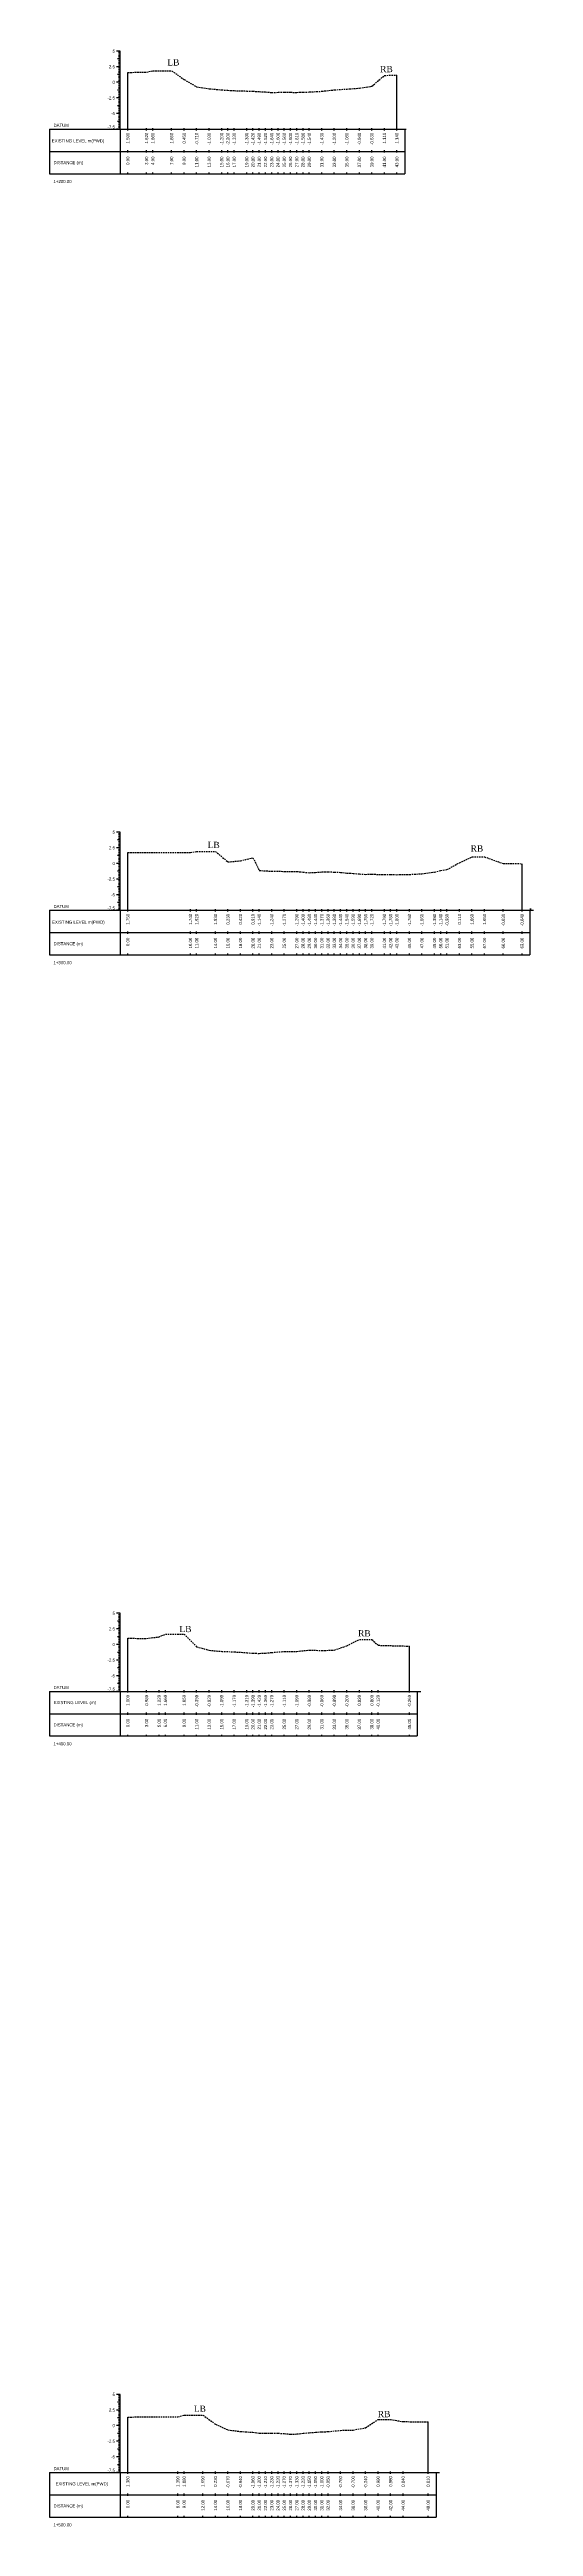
# Model space of a CAD drawing. Header units: inches. Extents: x 6579 to 9220, y -2276 to -1013.
# Drawn here: x 7280.2 to 7357.5, y -1494.5 to -1098.1 of the extents above; entities that cross this region are included whole.
import ezdxf
from ezdxf.enums import TextEntityAlignment as Align

# ---------------------------------------------------------------- set-up
doc = ezdxf.new("R2010")
doc.units = ezdxf.units.IN
doc.header["$MEASUREMENT"] = 0
doc.linetypes.add('HIDDEN', pattern=[0.375, 0.25, -0.125])
doc.layers.add('CS_Drawing', color=7, linetype='Continuous')
doc.layers.add('GL', color=3, linetype='HIDDEN')
doc.styles.add('romans', font='romans.shx')

msp = doc.modelspace()

# ---------------------------------------------------------------- linework, layer by layer
at = {"layer": 'CS_Drawing'}
for p, q in [((7291.45, -1098.39), (7290.89, -1098.39)), ((7291.45, -1100.89), (7290.89, -1100.89)), ((7291.45, -1098.39), (7291.06, -1098.39)), ((7291.45, -1099.64), (7291.06, -1099.64)), ((7291.45, -1100.89), (7291.06, -1100.89)), ((7291.45, -1098.39), (7291.22, -1098.39)), ((7291.45, -1098.64), (7291.22, -1098.64)), ((7291.45, -1098.89), (7291.22, -1098.89)), ((7291.45, -1099.14), (7291.22, -1099.14)), ((7291.45, -1099.39), (7291.22, -1099.39)), ((7291.45, -1099.64), (7291.22, -1099.64)), ((7291.45, -1099.89), (7291.22, -1099.89)), ((7291.45, -1100.14), (7291.22, -1100.14)), ((7291.45, -1100.39), (7291.22, -1100.39)), ((7291.45, -1100.64), (7291.22, -1100.64)), ((7291.45, -1100.89), (7291.22, -1100.89)), ((7291.45, -1101.14), (7291.22, -1101.14)), ((7291.45, -1101.39), (7291.22, -1101.39)), ((7291.45, -1101.64), (7291.22, -1101.64)), ((7291.45, -1101.89), (7291.22, -1101.89)), ((7291.45, -1110.89), (7291.45, -1098.39)), ((7292.7, -1110.89), (7292.7, -1101.8)), ((7291.45, -1103.39), (7290.89, -1103.39)), ((7291.45, -1105.89), (7290.89, -1105.89)), ((7291.45, -1102.14), (7291.06, -1102.14)), ((7291.45, -1103.39), (7291.06, -1103.39)), ((7291.45, -1104.64), (7291.06, -1104.64)), ((7291.45, -1105.89), (7291.06, -1105.89)), ((7291.45, -1102.14), (7291.22, -1102.14)), ((7291.45, -1102.39), (7291.22, -1102.39)), ((7291.45, -1102.64), (7291.22, -1102.64)), ((7291.45, -1102.89), (7291.22, -1102.89)), ((7291.45, -1103.14), (7291.22, -1103.14)), ((7291.45, -1103.39), (7291.22, -1103.39)), ((7291.45, -1103.64), (7291.22, -1103.64)), ((7291.45, -1103.89), (7291.22, -1103.89)), ((7291.45, -1104.14), (7291.22, -1104.14)), ((7291.45, -1104.39), (7291.22, -1104.39)), ((7291.45, -1104.64), (7291.22, -1104.64)), ((7291.45, -1104.89), (7291.22, -1104.89)), ((7291.45, -1105.14), (7291.22, -1105.14)), ((7291.45, -1105.39), (7291.22, -1105.39)), ((7291.45, -1105.64), (7291.22, -1105.64)), ((7291.45, -1105.89), (7291.22, -1105.89)), ((7335.7, -1110.89), (7335.7, -1102.25)), ((7291.45, -1108.39), (7290.89, -1108.39)), ((7291.45, -1107.14), (7291.06, -1107.14)), ((7291.45, -1108.39), (7291.06, -1108.39)), ((7291.45, -1109.64), (7291.06, -1109.64)), ((7291.45, -1106.14), (7291.22, -1106.14)), ((7291.45, -1106.39), (7291.22, -1106.39)), ((7291.45, -1106.64), (7291.22, -1106.64)), ((7291.45, -1106.89), (7291.22, -1106.89)), ((7291.45, -1107.14), (7291.22, -1107.14)), ((7291.45, -1107.39), (7291.22, -1107.39)), ((7291.45, -1107.64), (7291.22, -1107.64)), ((7291.45, -1107.89), (7291.22, -1107.89)), ((7291.45, -1108.14), (7291.22, -1108.14)), ((7291.45, -1108.39), (7291.22, -1108.39)), ((7291.45, -1108.64), (7291.22, -1108.64)), ((7291.45, -1108.89), (7291.22, -1108.89)), ((7291.45, -1109.14), (7291.22, -1109.14)), ((7291.45, -1109.39), (7291.22, -1109.39)), ((7291.45, -1109.64), (7291.22, -1109.64)), ((7280.2, -1110.89), (7291.45, -1110.89)), ((7280.2, -1110.89), (7280.2, -1118.02)), ((7291.45, -1110.89), (7290.89, -1110.89)), ((7291.45, -1110.89), (7291.06, -1110.89)), ((7291.45, -1109.89), (7291.22, -1109.89)), ((7291.45, -1110.14), (7291.22, -1110.14)), ((7291.45, -1110.39), (7291.22, -1110.39)), ((7291.45, -1110.64), (7291.22, -1110.64)), ((7291.45, -1110.89), (7291.22, -1110.89)), ((7291.45, -1110.89), (7336.95, -1110.89)), ((7291.45, -1110.89), (7291.45, -1118.02)), ((7292.7, -1111.08), (7292.7, -1110.71)), ((7295.7, -1111.08), (7295.7, -1110.71)), ((7296.7, -1111.08), (7296.7, -1110.71)), ((7299.7, -1111.08), (7299.7, -1110.71)), ((7301.7, -1111.08), (7301.7, -1110.71)), ((7303.7, -1111.08), (7303.7, -1110.71)), ((7305.7, -1111.08), (7305.7, -1110.71)), ((7307.7, -1111.08), (7307.7, -1110.71)), ((7308.7, -1111.08), (7308.7, -1110.71)), ((7309.7, -1111.08), (7309.7, -1110.71)), ((7311.7, -1111.08), (7311.7, -1110.71)), ((7312.7, -1111.08), (7312.7, -1110.71)), ((7313.7, -1111.08), (7313.7, -1110.71)), ((7314.7, -1111.08), (7314.7, -1110.71)), ((7315.7, -1111.08), (7315.7, -1110.71)), ((7316.7, -1111.08), (7316.7, -1110.71)), ((7317.7, -1111.08), (7317.7, -1110.71)), ((7318.7, -1111.08), (7318.7, -1110.71)), ((7319.7, -1111.08), (7319.7, -1110.71)), ((7320.7, -1111.08), (7320.7, -1110.71)), ((7321.7, -1111.08), (7321.7, -1110.71)), ((7323.7, -1111.08), (7323.7, -1110.71)), ((7325.7, -1111.08), (7325.7, -1110.71)), ((7327.7, -1111.08), (7327.7, -1110.71)), ((7329.7, -1111.08), (7329.7, -1110.71)), ((7331.7, -1111.08), (7331.7, -1110.71)), ((7333.7, -1111.08), (7333.7, -1110.71)), ((7335.7, -1111.08), (7335.7, -1110.71)), ((7336.95, -1110.89), (7337.17, -1110.89)), ((7336.95, -1110.89), (7336.95, -1118.02)), ((7280.2, -1114.46), (7291.45, -1114.46)), ((7291.45, -1114.46), (7336.95, -1114.46)), ((7291.45, -1114.46), (7336.95, -1114.46)), ((7292.7, -1114.64), (7292.7, -1114.27)), ((7295.7, -1114.64), (7295.7, -1114.27)), ((7296.7, -1114.64), (7296.7, -1114.27)), ((7299.7, -1114.64), (7299.7, -1114.27)), ((7301.7, -1114.64), (7301.7, -1114.27)), ((7303.7, -1114.64), (7303.7, -1114.27)), ((7305.7, -1114.64), (7305.7, -1114.27)), ((7307.7, -1114.64), (7307.7, -1114.27)), ((7308.7, -1114.64), (7308.7, -1114.27)), ((7309.7, -1114.64), (7309.7, -1114.27)), ((7311.7, -1114.64), (7311.7, -1114.27)), ((7312.7, -1114.64), (7312.7, -1114.27)), ((7313.7, -1114.64), (7313.7, -1114.27)), ((7314.7, -1114.64), (7314.7, -1114.27)), ((7315.7, -1114.64), (7315.7, -1114.27)), ((7316.7, -1114.64), (7316.7, -1114.27)), ((7317.7, -1114.64), (7317.7, -1114.27)), ((7318.7, -1114.64), (7318.7, -1114.27)), ((7319.7, -1114.64), (7319.7, -1114.27)), ((7320.7, -1114.64), (7320.7, -1114.27)), ((7321.7, -1114.64), (7321.7, -1114.27)), ((7323.7, -1114.64), (7323.7, -1114.27)), ((7325.7, -1114.64), (7325.7, -1114.27)), ((7327.7, -1114.64), (7327.7, -1114.27)), ((7329.7, -1114.64), (7329.7, -1114.27)), ((7331.7, -1114.64), (7331.7, -1114.27)), ((7333.7, -1114.64), (7333.7, -1114.27)), ((7335.7, -1114.64), (7335.7, -1114.27)), ((7280.2, -1118.02), (7291.45, -1118.02)), ((7291.45, -1118.02), (7336.95, -1118.02)), ((7292.7, -1118.02), (7292.7, -1117.83)), ((7295.7, -1118.02), (7295.7, -1117.83)), ((7296.7, -1118.02), (7296.7, -1117.83)), ((7299.7, -1118.02), (7299.7, -1117.83)), ((7301.7, -1118.02), (7301.7, -1117.83)), ((7303.7, -1118.02), (7303.7, -1117.83)), ((7305.7, -1118.02), (7305.7, -1117.83)), ((7307.7, -1118.02), (7307.7, -1117.83)), ((7308.7, -1118.02), (7308.7, -1117.83)), ((7309.7, -1118.02), (7309.7, -1117.83)), ((7311.7, -1118.02), (7311.7, -1117.83)), ((7312.7, -1118.02), (7312.7, -1117.83)), ((7313.7, -1118.02), (7313.7, -1117.83)), ((7314.7, -1118.02), (7314.7, -1117.83)), ((7315.7, -1118.02), (7315.7, -1117.83)), ((7316.7, -1118.02), (7316.7, -1117.83)), ((7317.7, -1118.02), (7317.7, -1117.83)), ((7318.7, -1118.02), (7318.7, -1117.83)), ((7319.7, -1118.02), (7319.7, -1117.83)), ((7320.7, -1118.02), (7320.7, -1117.83)), ((7321.7, -1118.02), (7321.7, -1117.83)), ((7323.7, -1118.02), (7323.7, -1117.83)), ((7325.7, -1118.02), (7325.7, -1117.83)), ((7327.7, -1118.02), (7327.7, -1117.83)), ((7329.7, -1118.02), (7329.7, -1117.83)), ((7331.7, -1118.02), (7331.7, -1117.83)), ((7333.7, -1118.02), (7333.7, -1117.83)), ((7335.7, -1118.02), (7335.7, -1117.83)), ((7291.45, -1223.39), (7290.89, -1223.39)), ((7291.45, -1223.39), (7291.06, -1223.39)), ((7291.45, -1224.64), (7291.06, -1224.64)), ((7291.45, -1223.39), (7291.22, -1223.39)), ((7291.45, -1223.64), (7291.22, -1223.64)), ((7291.45, -1223.89), (7291.22, -1223.89)), ((7291.45, -1224.14), (7291.22, -1224.14)), ((7291.45, -1224.39), (7291.22, -1224.39)), ((7291.45, -1224.64), (7291.22, -1224.64)), ((7291.45, -1235.89), (7291.45, -1223.39)), ((7291.45, -1225.89), (7290.89, -1225.89)), ((7291.45, -1228.39), (7290.89, -1228.39)), ((7291.45, -1225.89), (7291.06, -1225.89)), ((7291.45, -1227.14), (7291.06, -1227.14)), ((7291.45, -1228.39), (7291.06, -1228.39)), ((7291.45, -1224.89), (7291.22, -1224.89)), ((7291.45, -1225.14), (7291.22, -1225.14)), ((7291.45, -1225.39), (7291.22, -1225.39)), ((7291.45, -1225.64), (7291.22, -1225.64)), ((7291.45, -1225.89), (7291.22, -1225.89)), ((7291.45, -1226.14), (7291.22, -1226.14)), ((7291.45, -1226.39), (7291.22, -1226.39)), ((7291.45, -1226.64), (7291.22, -1226.64)), ((7291.45, -1226.89), (7291.22, -1226.89)), ((7291.45, -1227.14), (7291.22, -1227.14)), ((7291.45, -1227.39), (7291.22, -1227.39)), ((7291.45, -1227.64), (7291.22, -1227.64)), ((7291.45, -1227.89), (7291.22, -1227.89)), ((7291.45, -1228.14), (7291.22, -1228.14)), ((7291.45, -1228.39), (7291.22, -1228.39)), ((7291.45, -1228.64), (7291.22, -1228.64)), ((7292.7, -1235.89), (7292.7, -1226.64)), ((7355.7, -1235.89), (7355.7, -1228.43)), ((7291.45, -1230.89), (7290.89, -1230.89)), ((7291.45, -1229.64), (7291.06, -1229.64)), ((7291.45, -1230.89), (7291.06, -1230.89)), ((7291.45, -1232.14), (7291.06, -1232.14)), ((7291.45, -1228.89), (7291.22, -1228.89)), ((7291.45, -1229.14), (7291.22, -1229.14)), ((7291.45, -1229.39), (7291.22, -1229.39)), ((7291.45, -1229.64), (7291.22, -1229.64)), ((7291.45, -1229.89), (7291.22, -1229.89)), ((7291.45, -1230.14), (7291.22, -1230.14)), ((7291.45, -1230.39), (7291.22, -1230.39)), ((7291.45, -1230.64), (7291.22, -1230.64)), ((7291.45, -1230.89), (7291.22, -1230.89)), ((7291.45, -1231.14), (7291.22, -1231.14)), ((7291.45, -1231.39), (7291.22, -1231.39)), ((7291.45, -1231.64), (7291.22, -1231.64)), ((7291.45, -1231.89), (7291.22, -1231.89)), ((7291.45, -1232.14), (7291.22, -1232.14)), ((7291.45, -1232.39), (7291.22, -1232.39)), ((7291.45, -1232.64), (7291.22, -1232.64)), ((7280.2, -1235.89), (7291.45, -1235.89)), ((7280.2, -1235.89), (7280.2, -1243.02)), ((7291.45, -1233.39), (7290.89, -1233.39)), ((7291.45, -1235.89), (7290.89, -1235.89)), ((7291.45, -1233.39), (7291.06, -1233.39)), ((7291.45, -1234.64), (7291.06, -1234.64)), ((7291.45, -1235.89), (7291.06, -1235.89)), ((7291.45, -1232.89), (7291.22, -1232.89)), ((7291.45, -1233.14), (7291.22, -1233.14)), ((7291.45, -1233.39), (7291.22, -1233.39)), ((7291.45, -1233.64), (7291.22, -1233.64)), ((7291.45, -1233.89), (7291.22, -1233.89)), ((7291.45, -1234.14), (7291.22, -1234.14)), ((7291.45, -1234.39), (7291.22, -1234.39)), ((7291.45, -1234.64), (7291.22, -1234.64)), ((7291.45, -1234.89), (7291.22, -1234.89)), ((7291.45, -1235.14), (7291.22, -1235.14)), ((7291.45, -1235.39), (7291.22, -1235.39)), ((7291.45, -1235.64), (7291.22, -1235.64)), ((7291.45, -1235.89), (7291.22, -1235.89)), ((7291.45, -1235.89), (7356.95, -1235.89)), ((7291.45, -1235.89), (7291.45, -1243.02)), ((7292.7, -1236.08), (7292.7, -1235.71)), ((7302.7, -1236.08), (7302.7, -1235.71)), ((7303.7, -1236.08), (7303.7, -1235.71)), ((7306.7, -1236.08), (7306.7, -1235.71)), ((7308.7, -1236.08), (7308.7, -1235.71)), ((7310.7, -1236.08), (7310.7, -1235.71)), ((7312.7, -1236.08), (7312.7, -1235.71)), ((7313.7, -1236.08), (7313.7, -1235.71)), ((7315.7, -1236.08), (7315.7, -1235.71)), ((7317.7, -1236.08), (7317.7, -1235.71)), ((7319.7, -1236.08), (7319.7, -1235.71)), ((7320.7, -1236.08), (7320.7, -1235.71)), ((7321.7, -1236.08), (7321.7, -1235.71)), ((7322.7, -1236.08), (7322.7, -1235.71)), ((7323.7, -1236.08), (7323.7, -1235.71)), ((7324.7, -1236.08), (7324.7, -1235.71)), ((7325.7, -1236.08), (7325.7, -1235.71)), ((7326.7, -1236.08), (7326.7, -1235.71)), ((7327.7, -1236.08), (7327.7, -1235.71)), ((7328.7, -1236.08), (7328.7, -1235.71)), ((7329.7, -1236.08), (7329.7, -1235.71)), ((7330.7, -1236.08), (7330.7, -1235.71)), ((7331.7, -1236.08), (7331.7, -1235.71)), ((7333.7, -1236.08), (7333.7, -1235.71)), ((7334.7, -1236.08), (7334.7, -1235.71)), ((7335.7, -1236.08), (7335.7, -1235.71)), ((7337.7, -1236.08), (7337.7, -1235.71)), ((7339.7, -1236.08), (7339.7, -1235.71)), ((7341.7, -1236.08), (7341.7, -1235.71)), ((7342.7, -1236.08), (7342.7, -1235.71)), ((7343.7, -1236.08), (7343.7, -1235.71)), ((7345.7, -1236.08), (7345.7, -1235.71)), ((7347.7, -1236.08), (7347.7, -1235.71)), ((7349.7, -1236.08), (7349.7, -1235.71)), ((7352.7, -1236.08), (7352.7, -1235.71)), ((7355.7, -1236.08), (7355.7, -1235.71)), ((7356.95, -1235.64), (7357.17, -1235.64)), ((7356.95, -1235.89), (7357.51, -1235.89)), ((7356.95, -1235.89), (7357.34, -1235.89)), ((7356.95, -1235.89), (7357.17, -1235.89)), ((7356.95, -1235.89), (7356.95, -1243.02)), ((7280.2, -1239.46), (7291.45, -1239.46)), ((7291.45, -1239.46), (7356.95, -1239.46)), ((7291.45, -1239.46), (7356.95, -1239.46)), ((7292.7, -1239.64), (7292.7, -1239.27)), ((7302.7, -1239.64), (7302.7, -1239.27)), ((7303.7, -1239.64), (7303.7, -1239.27)), ((7306.7, -1239.64), (7306.7, -1239.27)), ((7308.7, -1239.64), (7308.7, -1239.27)), ((7310.7, -1239.64), (7310.7, -1239.27)), ((7312.7, -1239.64), (7312.7, -1239.27)), ((7313.7, -1239.64), (7313.7, -1239.27)), ((7315.7, -1239.64), (7315.7, -1239.27)), ((7317.7, -1239.64), (7317.7, -1239.27)), ((7319.7, -1239.64), (7319.7, -1239.27)), ((7320.7, -1239.64), (7320.7, -1239.27)), ((7321.7, -1239.64), (7321.7, -1239.27)), ((7322.7, -1239.64), (7322.7, -1239.27)), ((7323.7, -1239.64), (7323.7, -1239.27)), ((7324.7, -1239.64), (7324.7, -1239.27)), ((7325.7, -1239.64), (7325.7, -1239.27)), ((7326.7, -1239.64), (7326.7, -1239.27)), ((7327.7, -1239.64), (7327.7, -1239.27)), ((7328.7, -1239.64), (7328.7, -1239.27)), ((7329.7, -1239.64), (7329.7, -1239.27)), ((7330.7, -1239.64), (7330.7, -1239.27)), ((7331.7, -1239.64), (7331.7, -1239.27)), ((7333.7, -1239.64), (7333.7, -1239.27)), ((7334.7, -1239.64), (7334.7, -1239.27)), ((7335.7, -1239.64), (7335.7, -1239.27)), ((7337.7, -1239.64), (7337.7, -1239.27)), ((7339.7, -1239.64), (7339.7, -1239.27)), ((7341.7, -1239.64), (7341.7, -1239.27)), ((7342.7, -1239.64), (7342.7, -1239.27)), ((7343.7, -1239.64), (7343.7, -1239.27)), ((7345.7, -1239.64), (7345.7, -1239.27)), ((7347.7, -1239.64), (7347.7, -1239.27)), ((7349.7, -1239.64), (7349.7, -1239.27)), ((7352.7, -1239.64), (7352.7, -1239.27)), ((7355.7, -1239.64), (7355.7, -1239.27)), ((7280.2, -1243.02), (7291.45, -1243.02)), ((7291.45, -1243.02), (7356.95, -1243.02)), ((7292.7, -1243.02), (7292.7, -1242.83)), ((7302.7, -1243.02), (7302.7, -1242.83)), ((7303.7, -1243.02), (7303.7, -1242.83)), ((7306.7, -1243.02), (7306.7, -1242.83)), ((7308.7, -1243.02), (7308.7, -1242.83)), ((7310.7, -1243.02), (7310.7, -1242.83)), ((7312.7, -1243.02), (7312.7, -1242.83)), ((7313.7, -1243.02), (7313.7, -1242.83)), ((7315.7, -1243.02), (7315.7, -1242.83)), ((7317.7, -1243.02), (7317.7, -1242.83)), ((7319.7, -1243.02), (7319.7, -1242.83)), ((7320.7, -1243.02), (7320.7, -1242.83)), ((7321.7, -1243.02), (7321.7, -1242.83)), ((7322.7, -1243.02), (7322.7, -1242.83)), ((7323.7, -1243.02), (7323.7, -1242.83)), ((7324.7, -1243.02), (7324.7, -1242.83)), ((7325.7, -1243.02), (7325.7, -1242.83)), ((7326.7, -1243.02), (7326.7, -1242.83)), ((7327.7, -1243.02), (7327.7, -1242.83)), ((7328.7, -1243.02), (7328.7, -1242.83)), ((7329.7, -1243.02), (7329.7, -1242.83)), ((7330.7, -1243.02), (7330.7, -1242.83)), ((7331.7, -1243.02), (7331.7, -1242.83)), ((7333.7, -1243.02), (7333.7, -1242.83)), ((7334.7, -1243.02), (7334.7, -1242.83)), ((7335.7, -1243.02), (7335.7, -1242.83)), ((7337.7, -1243.02), (7337.7, -1242.83)), ((7339.7, -1243.02), (7339.7, -1242.83)), ((7341.7, -1243.02), (7341.7, -1242.83)), ((7342.7, -1243.02), (7342.7, -1242.83)), ((7343.7, -1243.02), (7343.7, -1242.83)), ((7345.7, -1243.02), (7345.7, -1242.83)), ((7347.7, -1243.02), (7347.7, -1242.83)), ((7349.7, -1243.02), (7349.7, -1242.83)), ((7352.7, -1243.02), (7352.7, -1242.83)), ((7355.7, -1243.02), (7355.7, -1242.83)), ((7291.45, -1348.39), (7290.89, -1348.39)), ((7291.45, -1350.89), (7290.89, -1350.89)), ((7291.45, -1348.39), (7291.06, -1348.39)), ((7291.45, -1349.64), (7291.06, -1349.64)), ((7291.45, -1350.89), (7291.06, -1350.89)), ((7291.45, -1348.39), (7291.22, -1348.39)), ((7291.45, -1348.64), (7291.22, -1348.64)), ((7291.45, -1348.89), (7291.22, -1348.89)), ((7291.45, -1349.14), (7291.22, -1349.14)), ((7291.45, -1349.39), (7291.22, -1349.39)), ((7291.45, -1349.64), (7291.22, -1349.64)), ((7291.45, -1349.89), (7291.22, -1349.89)), ((7291.45, -1350.14), (7291.22, -1350.14)), ((7291.45, -1350.39), (7291.22, -1350.39)), ((7291.45, -1350.64), (7291.22, -1350.64)), ((7291.45, -1350.89), (7291.22, -1350.89)), ((7291.45, -1351.14), (7291.22, -1351.14)), ((7291.45, -1351.39), (7291.22, -1351.39)), ((7291.45, -1351.64), (7291.22, -1351.64)), ((7291.45, -1360.89), (7291.45, -1348.39)), ((7291.45, -1353.39), (7290.89, -1353.39)), ((7291.45, -1352.14), (7291.06, -1352.14)), ((7291.45, -1353.39), (7291.06, -1353.39)), ((7291.45, -1354.64), (7291.06, -1354.64)), ((7291.45, -1351.89), (7291.22, -1351.89)), ((7291.45, -1352.14), (7291.22, -1352.14)), ((7291.45, -1352.39), (7291.22, -1352.39)), ((7291.45, -1352.64), (7291.22, -1352.64)), ((7291.45, -1352.89), (7291.22, -1352.89)), ((7291.45, -1353.14), (7291.22, -1353.14)), ((7291.45, -1353.39), (7291.22, -1353.39)), ((7291.45, -1353.64), (7291.22, -1353.64)), ((7291.45, -1353.89), (7291.22, -1353.89)), ((7291.45, -1354.14), (7291.22, -1354.14)), ((7291.45, -1354.39), (7291.22, -1354.39)), ((7291.45, -1354.64), (7291.22, -1354.64)), ((7291.45, -1354.89), (7291.22, -1354.89)), ((7291.45, -1355.14), (7291.22, -1355.14)), ((7291.45, -1355.39), (7291.22, -1355.39)), ((7292.7, -1360.89), (7292.7, -1352.39)), ((7337.7, -1360.89), (7337.7, -1353.65)), ((7291.45, -1355.89), (7290.89, -1355.89)), ((7291.45, -1358.39), (7290.89, -1358.39)), ((7291.45, -1355.89), (7291.06, -1355.89)), ((7291.45, -1357.14), (7291.06, -1357.14)), ((7291.45, -1358.39), (7291.06, -1358.39)), ((7291.45, -1355.64), (7291.22, -1355.64)), ((7291.45, -1355.89), (7291.22, -1355.89)), ((7291.45, -1356.14), (7291.22, -1356.14)), ((7291.45, -1356.39), (7291.22, -1356.39)), ((7291.45, -1356.64), (7291.22, -1356.64)), ((7291.45, -1356.89), (7291.22, -1356.89)), ((7291.45, -1357.14), (7291.22, -1357.14)), ((7291.45, -1357.39), (7291.22, -1357.39)), ((7291.45, -1357.64), (7291.22, -1357.64)), ((7291.45, -1357.89), (7291.22, -1357.89)), ((7291.45, -1358.14), (7291.22, -1358.14)), ((7291.45, -1358.39), (7291.22, -1358.39)), ((7291.45, -1358.64), (7291.22, -1358.64)), ((7291.45, -1358.89), (7291.22, -1358.89)), ((7291.45, -1359.14), (7291.22, -1359.14)), ((7291.45, -1359.39), (7291.22, -1359.39)), ((7280.2, -1360.89), (7291.45, -1360.89)), ((7280.2, -1360.89), (7280.2, -1368.02)), ((7291.45, -1360.89), (7290.89, -1360.89)), ((7291.45, -1359.64), (7291.06, -1359.64)), ((7291.45, -1360.89), (7291.06, -1360.89)), ((7291.45, -1359.64), (7291.22, -1359.64)), ((7291.45, -1359.89), (7291.22, -1359.89)), ((7291.45, -1360.14), (7291.22, -1360.14)), ((7291.45, -1360.39), (7291.22, -1360.39)), ((7291.45, -1360.64), (7291.22, -1360.64)), ((7291.45, -1360.89), (7291.22, -1360.89)), ((7291.45, -1360.89), (7338.95, -1360.89)), ((7291.45, -1360.89), (7291.45, -1368.02)), ((7292.7, -1361.08), (7292.7, -1360.71)), ((7295.7, -1361.08), (7295.7, -1360.71)), ((7297.7, -1361.08), (7297.7, -1360.71)), ((7298.7, -1361.08), (7298.7, -1360.71)), ((7301.7, -1361.08), (7301.7, -1360.71)), ((7303.7, -1361.08), (7303.7, -1360.71)), ((7305.7, -1361.08), (7305.7, -1360.71)), ((7307.7, -1361.08), (7307.7, -1360.71)), ((7309.7, -1361.08), (7309.7, -1360.71)), ((7311.7, -1361.08), (7311.7, -1360.71)), ((7312.7, -1361.08), (7312.7, -1360.71)), ((7313.7, -1361.08), (7313.7, -1360.71)), ((7314.7, -1361.08), (7314.7, -1360.71)), ((7315.7, -1361.08), (7315.7, -1360.71)), ((7317.7, -1361.08), (7317.7, -1360.71)), ((7319.7, -1361.08), (7319.7, -1360.71)), ((7321.7, -1361.08), (7321.7, -1360.71)), ((7323.7, -1361.08), (7323.7, -1360.71)), ((7325.7, -1361.08), (7325.7, -1360.71)), ((7327.7, -1361.08), (7327.7, -1360.71)), ((7329.7, -1361.08), (7329.7, -1360.71)), ((7331.7, -1361.08), (7331.7, -1360.71)), ((7332.7, -1361.08), (7332.7, -1360.71)), ((7337.7, -1361.08), (7337.7, -1360.71)), ((7338.95, -1360.89), (7339.51, -1360.89)), ((7338.95, -1360.89), (7339.34, -1360.89)), ((7338.95, -1360.89), (7339.17, -1360.89)), ((7338.95, -1360.89), (7338.95, -1368.02)), ((7280.2, -1364.46), (7291.45, -1364.46)), ((7291.45, -1364.46), (7338.95, -1364.46)), ((7291.45, -1364.46), (7338.95, -1364.46)), ((7292.7, -1364.64), (7292.7, -1364.27)), ((7295.7, -1364.64), (7295.7, -1364.27)), ((7297.7, -1364.64), (7297.7, -1364.27)), ((7298.7, -1364.64), (7298.7, -1364.27)), ((7301.7, -1364.64), (7301.7, -1364.27)), ((7303.7, -1364.64), (7303.7, -1364.27)), ((7305.7, -1364.64), (7305.7, -1364.27)), ((7307.7, -1364.64), (7307.7, -1364.27)), ((7309.7, -1364.64), (7309.7, -1364.27)), ((7311.7, -1364.64), (7311.7, -1364.27)), ((7312.7, -1364.64), (7312.7, -1364.27)), ((7313.7, -1364.64), (7313.7, -1364.27)), ((7314.7, -1364.64), (7314.7, -1364.27)), ((7315.7, -1364.64), (7315.7, -1364.27)), ((7317.7, -1364.64), (7317.7, -1364.27)), ((7319.7, -1364.64), (7319.7, -1364.27)), ((7321.7, -1364.64), (7321.7, -1364.27)), ((7323.7, -1364.64), (7323.7, -1364.27)), ((7325.7, -1364.64), (7325.7, -1364.27)), ((7327.7, -1364.64), (7327.7, -1364.27)), ((7329.7, -1364.64), (7329.7, -1364.27)), ((7331.7, -1364.64), (7331.7, -1364.27)), ((7332.7, -1364.64), (7332.7, -1364.27)), ((7337.7, -1364.64), (7337.7, -1364.27)), ((7280.2, -1368.02), (7291.45, -1368.02)), ((7291.45, -1368.02), (7338.95, -1368.02)), ((7292.7, -1368.02), (7292.7, -1367.83)), ((7295.7, -1368.02), (7295.7, -1367.83)), ((7297.7, -1368.02), (7297.7, -1367.83)), ((7298.7, -1368.02), (7298.7, -1367.83)), ((7301.7, -1368.02), (7301.7, -1367.83)), ((7303.7, -1368.02), (7303.7, -1367.83)), ((7305.7, -1368.02), (7305.7, -1367.83)), ((7307.7, -1368.02), (7307.7, -1367.83)), ((7309.7, -1368.02), (7309.7, -1367.83)), ((7311.7, -1368.02), (7311.7, -1367.83)), ((7312.7, -1368.02), (7312.7, -1367.83)), ((7313.7, -1368.02), (7313.7, -1367.83)), ((7314.7, -1368.02), (7314.7, -1367.83)), ((7315.7, -1368.02), (7315.7, -1367.83)), ((7317.7, -1368.02), (7317.7, -1367.83)), ((7319.7, -1368.02), (7319.7, -1367.83)), ((7321.7, -1368.02), (7321.7, -1367.83)), ((7323.7, -1368.02), (7323.7, -1367.83)), ((7325.7, -1368.02), (7325.7, -1367.83)), ((7327.7, -1368.02), (7327.7, -1367.83)), ((7329.7, -1368.02), (7329.7, -1367.83)), ((7331.7, -1368.02), (7331.7, -1367.83)), ((7332.7, -1368.02), (7332.7, -1367.83)), ((7337.7, -1368.02), (7337.7, -1367.83)), ((7291.45, -1473.39), (7290.89, -1473.39)), ((7291.45, -1473.39), (7291.06, -1473.39)), ((7291.45, -1473.39), (7291.22, -1473.39)), ((7291.45, -1473.64), (7291.22, -1473.64)), ((7291.45, -1473.89), (7291.22, -1473.89)), ((7291.45, -1474.14), (7291.22, -1474.14)), ((7291.45, -1474.39), (7291.22, -1474.39)), ((7291.45, -1485.89), (7291.45, -1473.39)), ((7291.45, -1475.89), (7290.89, -1475.89)), ((7291.45, -1478.39), (7290.89, -1478.39)), ((7291.45, -1474.64), (7291.06, -1474.64)), ((7291.45, -1475.89), (7291.06, -1475.89)), ((7291.45, -1477.14), (7291.06, -1477.14)), ((7291.45, -1478.39), (7291.06, -1478.39)), ((7291.45, -1474.64), (7291.22, -1474.64)), ((7291.45, -1474.89), (7291.22, -1474.89)), ((7291.45, -1475.14), (7291.22, -1475.14)), ((7291.45, -1475.39), (7291.22, -1475.39)), ((7291.45, -1475.64), (7291.22, -1475.64)), ((7291.45, -1475.89), (7291.22, -1475.89)), ((7291.45, -1476.14), (7291.22, -1476.14)), ((7291.45, -1476.39), (7291.22, -1476.39)), ((7291.45, -1476.64), (7291.22, -1476.64)), ((7291.45, -1476.89), (7291.22, -1476.89)), ((7291.45, -1477.14), (7291.22, -1477.14)), ((7291.45, -1477.39), (7291.22, -1477.39)), ((7291.45, -1477.64), (7291.22, -1477.64)), ((7291.45, -1477.89), (7291.22, -1477.89)), ((7291.45, -1478.14), (7291.22, -1478.14)), ((7291.45, -1478.39), (7291.22, -1478.39)), ((7292.7, -1485.89), (7292.7, -1477.01)), ((7340.7, -1485.89), (7340.7, -1477.78)), ((7291.45, -1480.89), (7290.89, -1480.89)), ((7291.45, -1479.64), (7291.06, -1479.64)), ((7291.45, -1480.89), (7291.06, -1480.89)), ((7291.45, -1482.14), (7291.06, -1482.14)), ((7291.45, -1478.64), (7291.22, -1478.64)), ((7291.45, -1478.89), (7291.22, -1478.89)), ((7291.45, -1479.14), (7291.22, -1479.14)), ((7291.45, -1479.39), (7291.22, -1479.39)), ((7291.45, -1479.64), (7291.22, -1479.64)), ((7291.45, -1479.89), (7291.22, -1479.89)), ((7291.45, -1480.14), (7291.22, -1480.14)), ((7291.45, -1480.39), (7291.22, -1480.39)), ((7291.45, -1480.64), (7291.22, -1480.64)), ((7291.45, -1480.89), (7291.22, -1480.89)), ((7291.45, -1481.14), (7291.22, -1481.14)), ((7291.45, -1481.39), (7291.22, -1481.39)), ((7291.45, -1481.64), (7291.22, -1481.64)), ((7291.45, -1481.89), (7291.22, -1481.89)), ((7291.45, -1482.14), (7291.22, -1482.14)), ((7291.45, -1482.39), (7291.22, -1482.39)), ((7280.2, -1485.89), (7291.45, -1485.89)), ((7280.2, -1485.89), (7280.2, -1493.02)), ((7291.45, -1483.39), (7290.89, -1483.39)), ((7291.45, -1485.89), (7290.89, -1485.89)), ((7291.45, -1483.39), (7291.06, -1483.39)), ((7291.45, -1484.64), (7291.06, -1484.64)), ((7291.45, -1485.89), (7291.06, -1485.89)), ((7291.45, -1482.64), (7291.22, -1482.64)), ((7291.45, -1482.89), (7291.22, -1482.89)), ((7291.45, -1483.14), (7291.22, -1483.14)), ((7291.45, -1483.39), (7291.22, -1483.39)), ((7291.45, -1483.64), (7291.22, -1483.64)), ((7291.45, -1483.89), (7291.22, -1483.89)), ((7291.45, -1484.14), (7291.22, -1484.14)), ((7291.45, -1484.39), (7291.22, -1484.39)), ((7291.45, -1484.64), (7291.22, -1484.64)), ((7291.45, -1484.89), (7291.22, -1484.89)), ((7291.45, -1485.14), (7291.22, -1485.14)), ((7291.45, -1485.39), (7291.22, -1485.39)), ((7291.45, -1485.64), (7291.22, -1485.64)), ((7291.45, -1485.89), (7291.22, -1485.89)), ((7291.45, -1485.89), (7341.95, -1485.89)), ((7291.45, -1485.89), (7291.45, -1493.02)), ((7292.7, -1486.08), (7292.7, -1485.71)), ((7300.7, -1486.08), (7300.7, -1485.71)), ((7301.7, -1486.08), (7301.7, -1485.71)), ((7304.7, -1486.08), (7304.7, -1485.71)), ((7306.7, -1486.08), (7306.7, -1485.71)), ((7308.7, -1486.08), (7308.7, -1485.71)), ((7310.7, -1486.08), (7310.7, -1485.71)), ((7312.7, -1486.08), (7312.7, -1485.71)), ((7313.7, -1486.08), (7313.7, -1485.71)), ((7314.7, -1486.08), (7314.7, -1485.71)), ((7315.7, -1486.08), (7315.7, -1485.71)), ((7316.7, -1486.08), (7316.7, -1485.71)), ((7317.7, -1486.08), (7317.7, -1485.71)), ((7318.7, -1486.08), (7318.7, -1485.71)), ((7319.7, -1486.08), (7319.7, -1485.71)), ((7320.7, -1486.08), (7320.7, -1485.71)), ((7321.7, -1486.08), (7321.7, -1485.71)), ((7322.7, -1486.08), (7322.7, -1485.71)), ((7323.7, -1486.08), (7323.7, -1485.71)), ((7324.7, -1486.08), (7324.7, -1485.71)), ((7326.7, -1486.08), (7326.7, -1485.71)), ((7328.7, -1486.08), (7328.7, -1485.71)), ((7330.7, -1486.08), (7330.7, -1485.71)), ((7332.7, -1486.08), (7332.7, -1485.71)), ((7334.7, -1486.08), (7334.7, -1485.71)), ((7336.7, -1486.08), (7336.7, -1485.71)), ((7340.7, -1486.08), (7340.7, -1485.71)), ((7341.95, -1485.89), (7342.51, -1485.89)), ((7341.95, -1485.89), (7342.34, -1485.89)), ((7341.95, -1485.89), (7342.17, -1485.89)), ((7341.95, -1485.89), (7341.95, -1493.02)), ((7280.2, -1489.46), (7291.45, -1489.46)), ((7291.45, -1489.46), (7341.95, -1489.46)), ((7291.45, -1489.46), (7341.95, -1489.46)), ((7292.7, -1489.64), (7292.7, -1489.27)), ((7300.7, -1489.64), (7300.7, -1489.27)), ((7301.7, -1489.64), (7301.7, -1489.27)), ((7304.7, -1489.64), (7304.7, -1489.27)), ((7306.7, -1489.64), (7306.7, -1489.27)), ((7308.7, -1489.64), (7308.7, -1489.27)), ((7310.7, -1489.64), (7310.7, -1489.27)), ((7312.7, -1489.64), (7312.7, -1489.27)), ((7313.7, -1489.64), (7313.7, -1489.27)), ((7314.7, -1489.64), (7314.7, -1489.27)), ((7315.7, -1489.64), (7315.7, -1489.27)), ((7316.7, -1489.64), (7316.7, -1489.27)), ((7317.7, -1489.64), (7317.7, -1489.27)), ((7318.7, -1489.64), (7318.7, -1489.27)), ((7319.7, -1489.64), (7319.7, -1489.27)), ((7320.7, -1489.64), (7320.7, -1489.27)), ((7321.7, -1489.64), (7321.7, -1489.27)), ((7322.7, -1489.64), (7322.7, -1489.27)), ((7323.7, -1489.64), (7323.7, -1489.27)), ((7324.7, -1489.64), (7324.7, -1489.27)), ((7326.7, -1489.64), (7326.7, -1489.27)), ((7328.7, -1489.64), (7328.7, -1489.27)), ((7330.7, -1489.64), (7330.7, -1489.27)), ((7332.7, -1489.64), (7332.7, -1489.27)), ((7334.7, -1489.64), (7334.7, -1489.27)), ((7336.7, -1489.64), (7336.7, -1489.27)), ((7340.7, -1489.64), (7340.7, -1489.27)), ((7280.2, -1493.02), (7291.45, -1493.02)), ((7291.45, -1493.02), (7341.95, -1493.02)), ((7292.7, -1493.02), (7292.7, -1492.83)), ((7300.7, -1493.02), (7300.7, -1492.83)), ((7301.7, -1493.02), (7301.7, -1492.83)), ((7304.7, -1493.02), (7304.7, -1492.83)), ((7306.7, -1493.02), (7306.7, -1492.83)), ((7308.7, -1493.02), (7308.7, -1492.83)), ((7310.7, -1493.02), (7310.7, -1492.83)), ((7312.7, -1493.02), (7312.7, -1492.83)), ((7313.7, -1493.02), (7313.7, -1492.83)), ((7314.7, -1493.02), (7314.7, -1492.83)), ((7315.7, -1493.02), (7315.7, -1492.83)), ((7316.7, -1493.02), (7316.7, -1492.83)), ((7317.7, -1493.02), (7317.7, -1492.83)), ((7318.7, -1493.02), (7318.7, -1492.83)), ((7319.7, -1493.02), (7319.7, -1492.83)), ((7320.7, -1493.02), (7320.7, -1492.83)), ((7321.7, -1493.02), (7321.7, -1492.83)), ((7322.7, -1493.02), (7322.7, -1492.83)), ((7323.7, -1493.02), (7323.7, -1492.83)), ((7324.7, -1493.02), (7324.7, -1492.83)), ((7326.7, -1493.02), (7326.7, -1492.83)), ((7328.7, -1493.02), (7328.7, -1492.83)), ((7330.7, -1493.02), (7330.7, -1492.83)), ((7332.7, -1493.02), (7332.7, -1492.83)), ((7334.7, -1493.02), (7334.7, -1492.83)), ((7336.7, -1493.02), (7336.7, -1492.83)), ((7340.7, -1493.02), (7340.7, -1492.83))]:
    msp.add_line(p, q, dxfattribs=at)
at = {"layer": 'GL'}
for points in [[(7292.7, -1101.8), (7295.7, -1101.77), (7296.7, -1101.53), (7299.7, -1101.53), (7301.7, -1102.94), (7303.7, -1104.1), (7305.7, -1104.42), (7307.7, -1104.59), (7308.7, -1104.67), (7309.7, -1104.72), (7311.7, -1104.78), (7312.7, -1104.81), (7313.7, -1104.88), (7314.7, -1104.91), (7315.7, -1105.03), (7316.7, -1104.99), (7317.7, -1104.95), (7318.7, -1104.99), (7319.7, -1105), (7320.7, -1104.97), (7321.7, -1104.93), (7323.7, -1104.82), (7325.7, -1104.59), (7327.7, -1104.47), (7329.7, -1104.33), (7331.7, -1104.02), (7333.7, -1102.28), (7335.7, -1102.25)], [(7292.7, -1226.64), (7302.7, -1226.65), (7303.7, -1226.47), (7306.7, -1226.46), (7308.7, -1228.16), (7310.7, -1227.97), (7312.7, -1227.48), (7313.7, -1229.53), (7315.7, -1229.63), (7317.7, -1229.66), (7319.7, -1229.68), (7320.7, -1229.79), (7321.7, -1229.87), (7322.7, -1229.83), (7323.7, -1229.76), (7324.7, -1229.75), (7325.7, -1229.77), (7326.7, -1229.83), (7327.7, -1229.93), (7328.7, -1229.98), (7329.7, -1230.08), (7330.7, -1230.14), (7331.7, -1230.11), (7333.7, -1230.18), (7334.7, -1230.17), (7335.7, -1230.19), (7337.7, -1230.15), (7339.7, -1230.05), (7341.7, -1229.77), (7342.7, -1229.53), (7343.7, -1229.37), (7345.7, -1228.28), (7347.7, -1227.33), (7349.7, -1227.34), (7352.7, -1228.42), (7355.7, -1228.43)], [(7292.7, -1352.39), (7295.7, -1352.41), (7297.7, -1352.17), (7298.7, -1351.73), (7301.7, -1351.74), (7303.7, -1353.74), (7305.7, -1354.31), (7307.7, -1354.48), (7309.7, -1354.56), (7311.7, -1354.7), (7312.7, -1354.78), (7313.7, -1354.81), (7314.7, -1354.75), (7315.7, -1354.66), (7317.7, -1354.5), (7319.7, -1354.48), (7321.7, -1354.27), (7323.7, -1354.35), (7325.7, -1354.28), (7327.7, -1353.59), (7329.7, -1352.57), (7331.7, -1352.59), (7332.7, -1353.51), (7337.7, -1353.65)], [(7292.7, -1477.01), (7300.7, -1477), (7301.7, -1476.71), (7304.7, -1476.7), (7306.7, -1478.16), (7308.7, -1479.06), (7310.7, -1479.33), (7312.7, -1479.45), (7313.7, -1479.59), (7314.7, -1479.6), (7315.7, -1479.62), (7316.7, -1479.61), (7317.7, -1479.66), (7318.7, -1479.76), (7319.7, -1479.72), (7320.7, -1479.61), (7321.7, -1479.54), (7322.7, -1479.44), (7323.7, -1479.39), (7324.7, -1479.34), (7326.7, -1479.15), (7328.7, -1479.09), (7330.7, -1478.73), (7332.7, -1477.4), (7334.7, -1477.41), (7336.7, -1477.75), (7340.7, -1477.78)]]:
    msp.add_lwpolyline(points, dxfattribs=at)

# ---------------------------------------------------------------- texts
at = {"char_height": 1, "width": 263.4059, "attachment_point": 1, "style": 'romans'}
for s, insert in [('{\\fTimes New Roman|b0|i0|c0|p18;LB}', (7299.01, -1099.7)), ('{\\fTimes New Roman|b0|i0|c0|p18;RB}', (7333.02, -1100.77)), ('{\\fTimes New Roman|b0|i0|c0|p18;LB}', (7305.45, -1224.93)), ('{\\fTimes New Roman|b0|i0|c0|p18;RB}', (7347.48, -1225.5)), ('{\\fTimes New Roman|b0|i0|c0|p18;LB}', (7300.94, -1350.41)), ('{\\fTimes New Roman|b0|i0|c0|p18;RB}', (7329.49, -1351.09)), ('{\\fTimes New Roman|b0|i0|c0|p18;LB}', (7303.24, -1475.18)), ('{\\fTimes New Roman|b0|i0|c0|p18;RB}', (7332.65, -1476.04))]:
    msp.add_mtext(s, dxfattribs=dict(at, insert=insert))
at = {"layer": 'CS_Drawing'}
for s, p in [('2.5', (7290.64, -1100.89)), ('5', (7290.64, -1098.39)), ('-2.5', (7290.64, -1105.89)), ('0', (7290.64, -1103.39)), ('-5', (7290.64, -1108.39)), ('5', (7290.64, -1223.39)), ('2.5', (7290.64, -1225.89)), ('0', (7290.64, -1228.39)), ('-2.5', (7290.64, -1230.89)), ('-5', (7290.64, -1233.39)), ('2.5', (7290.64, -1350.89)), ('5', (7290.64, -1348.39)), ('0', (7290.64, -1353.39)), ('-2.5', (7290.64, -1355.89)), ('-5', (7290.64, -1358.39)), ('5', (7290.64, -1473.39)), ('2.5', (7290.64, -1475.89)), ('0', (7290.64, -1478.39)), ('-2.5', (7290.64, -1480.89)), ('-5', (7290.64, -1483.39))]:
    msp.add_text(s, height=0.5, dxfattribs=at).set_placement(p, align=Align.MIDDLE_RIGHT)
for s, p in [('EXISTING LEVEL m(PWD)', (7280.55, -1112.75)), ('DATUM', (7280.82, -1110.27)), ('DISTANCE (m)', (7280.82, -1116.24)), ('1+200.00', (7280.82, -1119.27)), ('DATUM', (7280.82, -1235.27)), ('EXISTING LEVEL m(PWD)', (7280.59, -1237.79)), ('DISTANCE (m)', (7280.82, -1241.24)), ('1+300.00', (7280.82, -1244.27)), ('DATUM', (7280.82, -1360.27)), ('EXISTING LEVEL (m)', (7280.82, -1362.68)), ('DISTANCE (m)', (7280.82, -1366.24)), ('1+400.00', (7280.82, -1369.27)), ('DATUM', (7280.82, -1485.27)), ('EXISTING LEVEL m(PWD)', (7281.14, -1487.7)), ('DISTANCE (m)', (7280.82, -1491.24)), ('1+500.00', (7280.82, -1494.27))]:
    msp.add_text(s, height=0.5, dxfattribs=at).set_placement(p, align=Align.MIDDLE_LEFT)
for p in [(7290.64, -1110.78), (7290.64, -1235.78), (7290.64, -1360.78), (7290.64, -1485.78)]:
    msp.add_text('-7.5', height=0.5, dxfattribs=at).set_placement(p, align=Align.RIGHT)
for s, p in [('1.590', (7292.7, -1111.46)), ('1.620', (7295.7, -1111.46)), ('1.860', (7296.7, -1111.46)), ('1.860', (7299.7, -1111.46)), ('0.450', (7301.7, -1111.46)), ('-0.710', (7303.7, -1111.46)), ('-1.030', (7305.7, -1111.46)), ('-1.200', (7307.7, -1111.46)), ('-2.200', (7308.7, -1111.46)), ('-1.330', (7309.7, -1111.46)), ('-1.390', (7311.7, -1111.46)), ('-1.420', (7312.7, -1111.46)), ('-1.490', (7313.7, -1111.46)), ('-1.520', (7314.7, -1111.46)), ('-1.640', (7315.7, -1111.46)), ('-1.600', (7316.7, -1111.46)), ('-1.560', (7317.7, -1111.46)), ('-1.600', (7318.7, -1111.46)), ('-1.610', (7319.7, -1111.46)), ('-1.580', (7320.7, -1111.46)), ('-1.540', (7321.7, -1111.46)), ('-1.430', (7323.7, -1111.46)), ('-1.200', (7325.7, -1111.46)), ('-1.080', (7327.7, -1111.46)), ('-0.940', (7329.7, -1111.46)), ('-0.630', (7331.7, -1111.46)), ('1.110', (7333.7, -1111.46)), ('1.140', (7335.7, -1111.46)), ('0.00', (7292.7, -1115.27)), ('3.00', (7295.7, -1115.27)), ('4.00', (7296.7, -1115.27)), ('7.00', (7299.7, -1115.27)), ('9.00', (7301.7, -1115.27)), ('11.00', (7303.7, -1115.27)), ('13.00', (7305.7, -1115.27)), ('15.00', (7307.7, -1115.27)), ('16.00', (7308.7, -1115.27)), ('17.00', (7309.7, -1115.27)), ('19.00', (7311.7, -1115.27)), ('20.00', (7312.7, -1115.27)), ('21.00', (7313.7, -1115.27)), ('22.00', (7314.7, -1115.27)), ('23.00', (7315.7, -1115.27)), ('24.00', (7316.7, -1115.27)), ('25.00', (7317.7, -1115.27)), ('26.00', (7318.7, -1115.27)), ('27.00', (7319.7, -1115.27)), ('28.00', (7320.7, -1115.27)), ('29.00', (7321.7, -1115.27)), ('31.00', (7323.7, -1115.27)), ('33.00', (7325.7, -1115.27)), ('35.00', (7327.7, -1115.27)), ('37.00', (7329.7, -1115.27)), ('39.00', (7331.7, -1115.27)), ('41.00', (7333.7, -1115.27)), ('43.00', (7335.7, -1115.27)), ('1.750', (7292.7, -1236.46)), ('1.740', (7302.7, -1236.46)), ('1.920', (7303.7, -1236.46)), ('1.930', (7306.7, -1236.46)), ('0.230', (7308.7, -1236.46)), ('0.420', (7310.7, -1236.46)), ('0.910', (7312.7, -1236.46)), ('-1.140', (7313.7, -1236.46)), ('-1.240', (7315.7, -1236.46)), ('-1.270', (7317.7, -1236.46)), ('-1.290', (7319.7, -1236.46)), ('-1.400', (7320.7, -1236.46)), ('-1.480', (7321.7, -1236.46)), ('-1.440', (7322.7, -1236.46)), ('-1.370', (7323.7, -1236.46)), ('-1.360', (7324.7, -1236.46)), ('-1.380', (7325.7, -1236.46)), ('-1.440', (7326.7, -1236.46)), ('-1.540', (7327.7, -1236.46)), ('-1.590', (7328.7, -1236.46)), ('-1.690', (7329.7, -1236.46)), ('-1.750', (7330.7, -1236.46)), ('-1.720', (7331.7, -1236.46)), ('-1.790', (7333.7, -1236.46)), ('-1.780', (7334.7, -1236.46)), ('-1.800', (7335.7, -1236.46)), ('-1.760', (7337.7, -1236.46)), ('-1.660', (7339.7, -1236.46)), ('-1.380', (7341.7, -1236.46)), ('-1.140', (7342.7, -1236.46)), ('-0.980', (7343.7, -1236.46)), ('0.110', (7345.7, -1236.46)), ('1.060', (7347.7, -1236.46)), ('1.050', (7349.7, -1236.46)), ('-0.030', (7352.7, -1236.46)), ('-0.040', (7355.7, -1236.46)), ('0.00', (7292.7, -1240.27)), ('10.00', (7302.7, -1240.27)), ('11.00', (7303.7, -1240.27)), ('14.00', (7306.7, -1240.27)), ('16.00', (7308.7, -1240.27)), ('18.00', (7310.7, -1240.27)), ('20.00', (7312.7, -1240.27)), ('21.00', (7313.7, -1240.27)), ('23.00', (7315.7, -1240.27)), ('25.00', (7317.7, -1240.27)), ('27.00', (7319.7, -1240.27)), ('28.00', (7320.7, -1240.27)), ('29.00', (7321.7, -1240.27)), ('30.00', (7322.7, -1240.27)), ('31.00', (7323.7, -1240.27)), ('32.00', (7324.7, -1240.27)), ('33.00', (7325.7, -1240.27)), ('34.00', (7326.7, -1240.27)), ('35.00', (7327.7, -1240.27)), ('36.00', (7328.7, -1240.27)), ('37.00', (7329.7, -1240.27)), ('38.00', (7330.7, -1240.27)), ('39.00', (7331.7, -1240.27)), ('41.00', (7333.7, -1240.27)), ('42.00', (7334.7, -1240.27)), ('43.00', (7335.7, -1240.27)), ('45.00', (7337.7, -1240.27)), ('47.00', (7339.7, -1240.27)), ('49.00', (7341.7, -1240.27)), ('50.00', (7342.7, -1240.27)), ('51.00', (7343.7, -1240.27)), ('53.00', (7345.7, -1240.27)), ('55.00', (7347.7, -1240.27)), ('57.00', (7349.7, -1240.27)), ('60.00', (7352.7, -1240.27)), ('63.00', (7355.7, -1240.27)), ('1.000', (7292.7, -1361.46)), ('0.980', (7295.7, -1361.46)), ('1.220', (7297.7, -1361.46)), ('1.660', (7298.7, -1361.46)), ('1.650', (7301.7, -1361.46)), ('-0.350', (7303.7, -1361.46)), ('-0.920', (7305.7, -1361.46)), ('-1.090', (7307.7, -1361.46)), ('-1.170', (7309.7, -1361.46)), ('-1.310', (7311.7, -1361.46)), ('-1.390', (7312.7, -1361.46)), ('-1.420', (7313.7, -1361.46)), ('-1.360', (7314.7, -1361.46)), ('-1.270', (7315.7, -1361.46)), ('-1.110', (7317.7, -1361.46)), ('-1.090', (7319.7, -1361.46)), ('-0.880', (7321.7, -1361.46)), ('-0.960', (7323.7, -1361.46)), ('-0.890', (7325.7, -1361.46)), ('-0.200', (7327.7, -1361.46)), ('0.820', (7329.7, -1361.46)), ('0.800', (7331.7, -1361.46)), ('-0.120', (7332.7, -1361.46)), ('-0.260', (7337.7, -1361.46)), ('0.00', (7292.7, -1365.27)), ('3.00', (7295.7, -1365.27)), ('5.00', (7297.7, -1365.27)), ('6.00', (7298.7, -1365.27)), ('9.00', (7301.7, -1365.27)), ('11.00', (7303.7, -1365.27)), ('13.00', (7305.7, -1365.27)), ('15.00', (7307.7, -1365.27)), ('17.00', (7309.7, -1365.27)), ('19.00', (7311.7, -1365.27)), ('20.00', (7312.7, -1365.27)), ('21.00', (7313.7, -1365.27)), ('22.00', (7314.7, -1365.27)), ('23.00', (7315.7, -1365.27)), ('25.00', (7317.7, -1365.27)), ('27.00', (7319.7, -1365.27)), ('29.00', (7321.7, -1365.27)), ('31.00', (7323.7, -1365.27)), ('33.00', (7325.7, -1365.27)), ('35.00', (7327.7, -1365.27)), ('37.00', (7329.7, -1365.27)), ('39.00', (7331.7, -1365.27)), ('40.00', (7332.7, -1365.27)), ('45.00', (7337.7, -1365.27)), ('1.380', (7292.7, -1486.46)), ('0.00', (7292.7, -1490.27)), ('1.390', (7300.7, -1486.46)), ('8.00', (7300.7, -1490.27)), ('1.680', (7301.7, -1486.46)), ('9.00', (7301.7, -1490.27)), ('1.690', (7304.7, -1486.46)), ('12.00', (7304.7, -1490.27)), ('0.230', (7306.7, -1486.46)), ('14.00', (7306.7, -1490.27)), ('-0.670', (7308.7, -1486.46)), ('16.00', (7308.7, -1490.27)), ('-0.940', (7310.7, -1486.46)), ('18.00', (7310.7, -1490.27)), ('-1.060', (7312.7, -1486.46)), ('20.00', (7312.7, -1490.27)), ('-1.200', (7313.7, -1486.46)), ('21.00', (7313.7, -1490.27)), ('-1.210', (7314.7, -1486.46)), ('22.00', (7314.7, -1490.27)), ('-1.230', (7315.7, -1486.46)), ('23.00', (7315.7, -1490.27)), ('-1.220', (7316.7, -1486.46)), ('24.00', (7316.7, -1490.27)), ('-1.270', (7317.7, -1486.46)), ('25.00', (7317.7, -1490.27)), ('-1.370', (7318.7, -1486.46)), ('26.00', (7318.7, -1490.27)), ('-1.330', (7319.7, -1486.46)), ('27.00', (7319.7, -1490.27)), ('-1.220', (7320.7, -1486.46)), ('28.00', (7320.7, -1490.27)), ('-1.150', (7321.7, -1486.46)), ('29.00', (7321.7, -1490.27)), ('-1.050', (7322.7, -1486.46)), ('30.00', (7322.7, -1490.27)), ('-1.000', (7323.7, -1486.46)), ('31.00', (7323.7, -1490.27)), ('-0.950', (7324.7, -1486.46)), ('32.00', (7324.7, -1490.27)), ('-0.760', (7326.7, -1486.46)), ('34.00', (7326.7, -1490.27)), ('-0.700', (7328.7, -1486.46)), ('36.00', (7328.7, -1490.27)), ('-0.340', (7330.7, -1486.46)), ('38.00', (7330.7, -1490.27)), ('0.990', (7332.7, -1486.46)), ('40.00', (7332.7, -1490.27)), ('0.980', (7334.7, -1486.46)), ('42.00', (7334.7, -1490.27)), ('0.640', (7336.7, -1486.46)), ('44.00', (7336.7, -1490.27)), ('0.610', (7340.7, -1486.46)), ('48.00', (7340.7, -1490.27))]:
    msp.add_text(s, height=0.5, rotation=90, dxfattribs=at).set_placement(p, align=Align.MIDDLE_RIGHT)

doc.saveas('drawing.dxf')
